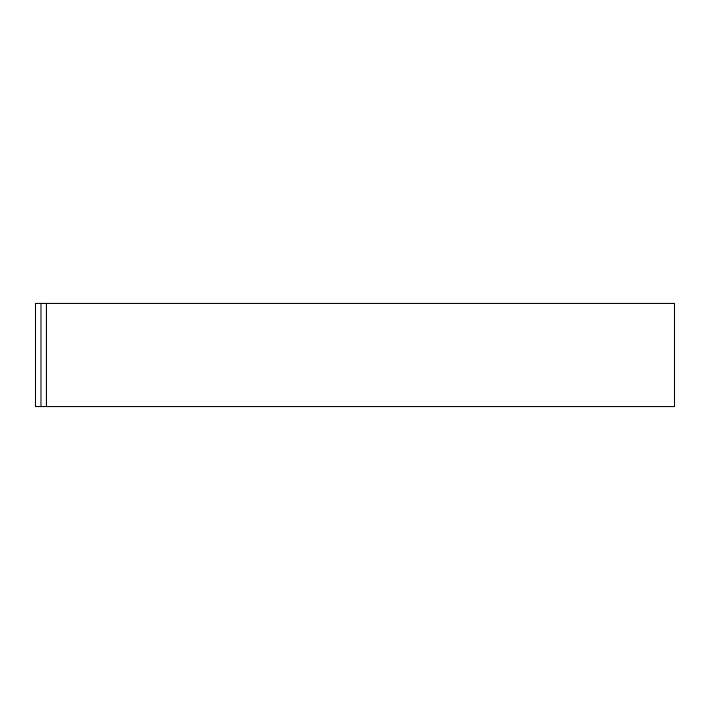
<?xml version="1.0" encoding="UTF-8"?>
<svg xmlns="http://www.w3.org/2000/svg" width="710" height="710" viewBox="0 0 710 710"><rect width="100%" height="100%" fill="white"/><g stroke="black" fill="none" stroke-linecap="round" stroke-linejoin="round"><path stroke-width="1.06" d="M46.434 303.445L46.434 406.555M40.967 303.445L40.967 406.555M674.5 303.445L35.5 303.445L35.5 406.555L674.5 406.555L674.5 303.445"/></g></svg>
